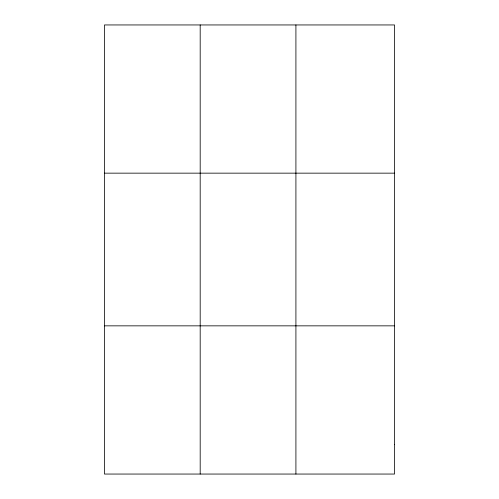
<?xml version="1.0" encoding="UTF-8"?>
<svg xmlns="http://www.w3.org/2000/svg" width="499" height="499" viewBox="0 0 499 499"><rect width="100%" height="100%" fill="white"/><g stroke="black" fill="none" stroke-linecap="round" stroke-linejoin="round"><path stroke-width="0.75" d="M200.186 474.05L200.186 24.95M295.913 474.05L295.913 24.95M104.466 173.153L394.534 173.153M104.466 325.847L394.534 325.847M394.534 444.409L394.534 474.05L104.466 474.05L104.466 24.95L394.534 24.95L394.534 444.409"/></g></svg>
